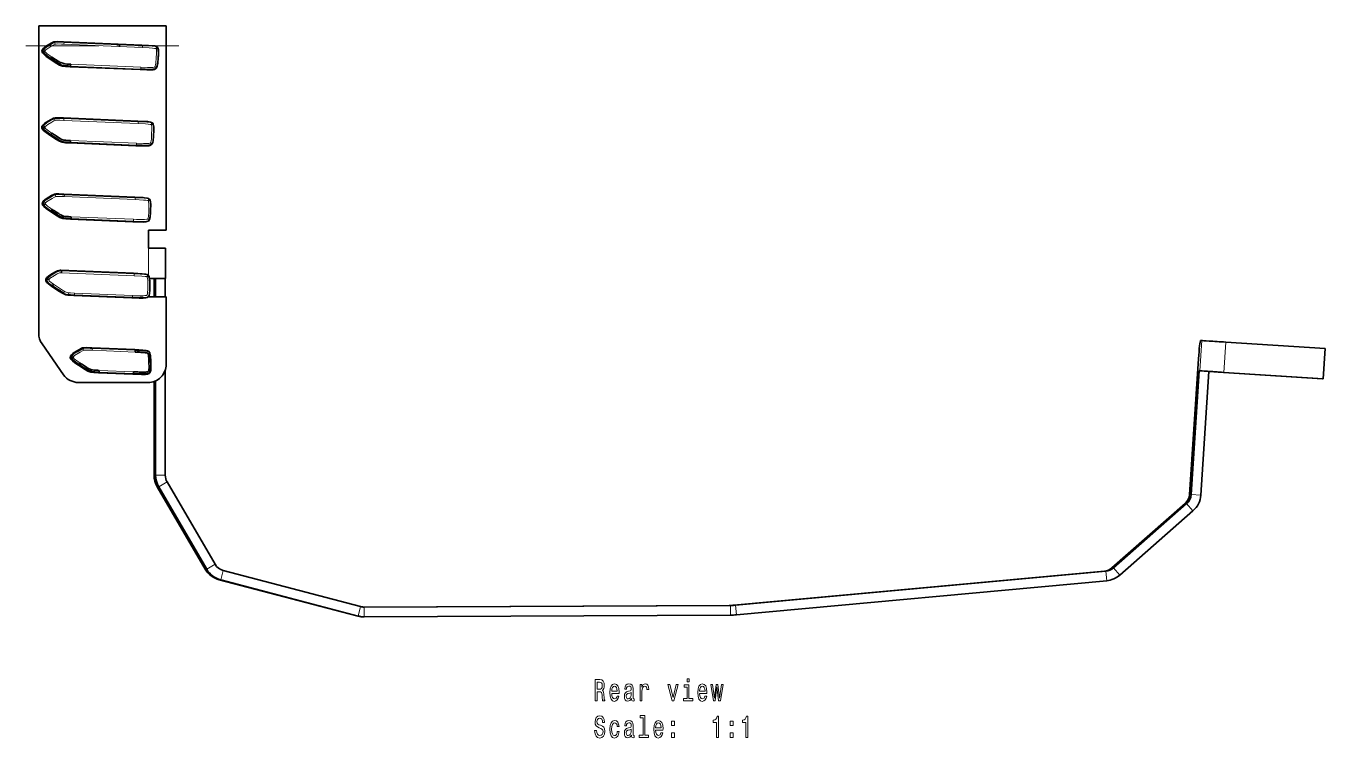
# Model space of a CAD drawing. Extents: x -463 to 319, y 68 to 187.
# Drawn here: x 104.6 to 318.8, y 68.3 to 185.7 of the extents above; entities that cross this region are included whole.
import ezdxf

# ---------------------------------------------------------------- set-up
doc = ezdxf.new("R2010")
doc.units = 0
doc.linetypes.add('DASHDOT', pattern=[18.5, 12, -3, 0.5, -3])

msp = doc.modelspace()

# ---------------------------------------------------------------- linework, layer by layer
at = {"color": 7, "lineweight": 35}
for p, q in [((106.740479, 182.427551), (106.740479, 185.727539)), ((106.740479, 185.727539), (127.740479, 185.727539)), ((127.740479, 182.427551), (127.740479, 185.727539)), ((106.740479, 135.01416), (106.740479, 182.427551)), ((109.250977, 183.102356), (109.380859, 183.002563)), ((110.820801, 183.126892), (123.761719, 182.575439)), ((126.07251, 182.36908), (126.102783, 182.320557)), ((126.193604, 182.038391), (126.099609, 181.960388)), ((126.175781, 182.063232), (126.099854, 181.960144)), ((126.102783, 182.320557), (126.13208, 182.273743)), ((126.330322, 182.1521), (126.193604, 182.038452)), ((126.385254, 182.101929), (126.38623, 182.060486)), ((127.740479, 182.427551), (127.740479, 184.127563)), ((127.740479, 182.427551), (127.740479, 152.067749)), ((108.604004, 180.275818), (108.75293, 180.359436)), ((108.752441, 180.35968), (108.918213, 180.608582)), ((123.465576, 178.520752), (111.908447, 179.01001)), ((112.017334, 179.409058), (112.004639, 179.109741)), ((126.148926, 178.785645), (126.157959, 178.839966)), ((110.80542, 170.559265), (123.050049, 170.040955)), ((125.348877, 169.827881), (125.404053, 169.734192)), ((125.629395, 169.535889), (125.627441, 169.501526)), ((108.58374, 167.71228), (108.73291, 167.795837)), ((108.73291, 167.795776), (108.898682, 168.044739)), ((122.755615, 165.986389), (111.888428, 166.446411)), ((111.985596, 166.546082), (111.998291, 166.845398)), ((125.409668, 166.235779), (125.419189, 166.29071)), ((110.881592, 157.989929), (122.564941, 157.495789)), ((125.052002, 157.061218), (124.799316, 156.899658)), ((124.87793, 157.013184), (124.800293, 156.898987)), ((124.823975, 157.287476), (124.878906, 157.193848)), ((125.100342, 156.985168), (125.099609, 156.962708)), ((108.975342, 155.476135), (108.80957, 155.227051)), ((108.810303, 155.227478), (109.59082, 154.71759)), ((108.975342, 155.475952), (109.140381, 155.367004)), ((109.140381, 155.367004), (109.333252, 155.24115)), ((109.333252, 155.241089), (109.689697, 155.009338)), ((109.689697, 155.009399), (110.047363, 154.775085)), ((111.637939, 154.294617), (112.075684, 154.276489)), ((112.074707, 154.27655), (112.062012, 153.977234)), ((112.062988, 153.977173), (111.138184, 154.026123)), ((122.269531, 153.441345), (111.965576, 153.877502)), ((124.822266, 152.067749), (127.740479, 152.067749)), ((124.822266, 149.067749), (124.822266, 152.067749)), ((127.622314, 149.067749), (124.822266, 149.067749)), ((127.503418, 149.068726), (125.905273, 149.068726)), ((126.020996, 149.067749), (125.905273, 149.068726)), ((127.503418, 149.068726), (127.619141, 149.067749)), ((127.622559, 144.067749), (127.622314, 149.067749)), ((110.407471, 145.441345), (122.378662, 144.93457)), ((110.407471, 145.441345), (110.497559, 145.340088)), ((110.498779, 145.040527), (110.497559, 145.340088)), ((124.860596, 144.501709), (124.61084, 144.335632)), ((124.802979, 144.565918), (124.611084, 144.335327)), ((127.622559, 144.067749), (124.998047, 144.067749)), ((125.760254, 141.067749), (125.760254, 144.069885)), ((126.002197, 141.067749), (126.002197, 144.067871)), ((127.600342, 141.067749), (127.600342, 144.067932)), ((108.864502, 142.803101), (109.020264, 142.882202)), ((109.020996, 142.882874), (109.672852, 142.451721)), ((109.025635, 142.87854), (109.195557, 143.124573)), ((109.672852, 142.451721), (109.838623, 142.342651)), ((109.838623, 142.342651), (110.33374, 142.018921)), ((122.08252, 140.880066), (112.550049, 141.283569)), ((123.811768, 140.9328), (123.964111, 140.93573)), ((124.82251, 141.067749), (124.82251, 141.102844)), ((124.82251, 141.067749), (127.740479, 141.067749)), ((127.740479, 141.067749), (127.740479, 129.927551)), ((110.844727, 128.206787), (107.282959, 133.293457)), ((298.453857, 133.837158), (298.251465, 133.838806)), ((318.763428, 132.516907), (302.425293, 133.587463)), ((111.928223, 131.054016), (112.123291, 131.063538)), ((113.927979, 132.618347), (114.053467, 132.522095)), ((115.496826, 132.641968), (122.567383, 132.343079)), ((122.65625, 132.241943), (122.643555, 131.942566)), ((123.592041, 131.899963), (123.859619, 131.884827)), ((123.859619, 131.884827), (124.065918, 131.870728)), ((124.867188, 131.027771), (124.88208, 130.803345)), ((124.88208, 130.803345), (124.893799, 130.553894)), ((297.910645, 130.846436), (296.447266, 108.468933)), ((318.437256, 127.527588), (318.763428, 132.516907)), ((113.282715, 129.791016), (113.432373, 129.874756)), ((113.597656, 130.123474), (113.431885, 129.874512)), ((113.432617, 129.874939), (114.213623, 129.364746)), ((113.597412, 130.123474), (113.762451, 130.014648)), ((113.762451, 130.014648), (113.95459, 129.889282)), ((113.95459, 129.889221), (114.281006, 129.677063)), ((114.281006, 129.677124), (114.310059, 129.658081)), ((114.310059, 129.658142), (114.667236, 129.424316)), ((116.678223, 128.629211), (116.089844, 128.654846)), ((122.277344, 128.288391), (116.580811, 128.529541)), ((116.689941, 128.928589), (116.677246, 128.629272)), ((122.374756, 128.388062), (122.387207, 128.687378)), ((123.335938, 128.649841), (123.275879, 128.651794)), ((124.285156, 128.646118), (124.104736, 128.640381)), ((124.893799, 130.553894), (124.900879, 130.350952)), ((124.900879, 130.350952), (124.908691, 130.079407)), ((124.908691, 130.079407), (124.919434, 129.604858)), ((124.919434, 129.604858), (124.920166, 129.329834)), ((127.600342, 111.63855), (127.600342, 129.02124)), ((298.022217, 128.848694), (296.689453, 108.466919)), ((299.616943, 128.744202), (298.022217, 128.848694)), ((298.127686, 128.847778), (298.022217, 128.848694)), ((299.616943, 128.744202), (298.28418, 108.362427)), ((299.722412, 128.743286), (299.616943, 128.744202)), ((318.359863, 127.528259), (302.021484, 128.598755)), ((318.437256, 127.527588), (302.099121, 128.598145)), ((124.740479, 126.927551), (113.302246, 126.927551)), ((125.760254, 111.640564), (125.760254, 127.10614)), ((126.002197, 111.63855), (126.002197, 127.20575)), ((318.437256, 127.527588), (318.359863, 127.528259)), ((134.187256, 96.148804), (126.2771, 109.725952)), ((134.429443, 96.14679), (126.519043, 109.723938)), ((135.809814, 96.952942), (127.899658, 110.530151)), ((295.703613, 106.958679), (283.636475, 96.361755)), ((295.945557, 106.956665), (283.878418, 96.359802)), ((296.999512, 105.753845), (284.932373, 95.156921)), ((159.153076, 88.419861), (136.499756, 94.388611)), ((159.39502, 88.417847), (136.741943, 94.386597)), ((159.801758, 89.965149), (137.148682, 95.933899)), ((282.388672, 95.824951), (221.344482, 90.203125)), ((282.630859, 95.822937), (221.586426, 90.201172)), ((282.7771, 94.229675), (221.73291, 88.607849)), ((220.543701, 90.164551), (160.254395, 89.895325)), ((220.785645, 90.162537), (160.37085, 89.892761)), ((160.329102, 88.292847), (160.087158, 88.294861)), ((160.37085, 89.892761), (160.314941, 89.893188)), ((220.792725, 88.562561), (160.37793, 88.292725))]:
    msp.add_line(p, q, dxfattribs=at)
at = {"color": 7, "linetype": 'DASHDOT', "lineweight": 18}
msp.add_line((104.640381, 182.427551), (129.840576, 182.427551), dxfattribs=at)
at = {"color": 7, "lineweight": 18}
for p, q in [((106.740479, 182.427551), (108.04541, 182.427551)), ((109.380859, 183.002563), (109.393311, 182.966125)), ((109.393311, 182.966125), (109.477295, 182.719177)), ((110.820801, 183.126892), (110.913086, 183.02179)), ((110.900635, 182.722412), (123.837646, 182.174805)), ((110.900879, 182.722534), (110.91333, 183.021851)), ((123.850342, 182.474121), (110.91333, 183.02179)), ((123.850586, 182.474121), (123.761719, 182.575439)), ((123.837891, 182.174744), (123.850342, 182.474121)), ((125.85498, 182.427551), (127.740479, 182.427551)), ((126.033203, 181.990662), (126.13208, 182.273743)), ((126.38623, 182.060486), (126.111572, 181.940125)), ((126.277832, 182.20166), (126.176025, 182.063354)), ((107.450439, 181.547791), (107.748291, 181.567871)), ((107.55249, 181.310242), (107.795898, 181.483337)), ((107.561035, 181.853333), (107.794922, 181.667542)), ((126.109131, 181.939148), (126.097656, 181.95874)), ((111.908447, 179.01001), (112.005615, 179.109558)), ((112.005859, 179.10968), (123.562988, 178.620422)), ((123.573975, 178.9198), (112.018311, 179.408997)), ((123.464844, 178.520813), (123.562256, 178.620483)), ((123.573975, 178.9198), (123.562988, 178.620422)), ((125.906494, 179.0047), (126.157471, 178.840332)), ((107.540771, 169.289734), (107.774902, 169.103943)), ((109.235596, 170.535217), (109.36084, 170.438965)), ((109.36084, 170.438965), (109.457275, 170.155579)), ((110.80542, 170.559265), (110.894287, 170.45813)), ((123.124512, 169.640503), (110.880371, 170.158813)), ((110.901611, 170.457947), (110.88916, 170.158569)), ((123.138672, 169.939758), (110.901611, 170.457825)), ((123.050049, 170.040955), (123.138916, 169.939758)), ((123.124512, 169.640503), (123.138672, 169.939758)), ((125.404297, 169.734131), (125.293701, 169.455444)), ((125.328857, 169.43811), (125.293701, 169.455444)), ((125.496582, 169.686829), (125.328857, 169.43811)), ((125.449463, 169.511963), (125.328857, 169.43811)), ((125.344238, 169.403198), (125.328857, 169.43811)), ((125.626465, 169.501221), (125.344238, 169.403198)), ((125.584717, 169.594727), (125.449463, 169.511963)), ((125.627686, 169.501587), (125.626465, 169.501221)), ((107.43042, 168.984192), (107.728027, 169.004211)), ((107.532471, 168.746582), (107.775879, 168.919739)), ((111.888428, 166.446411), (111.985596, 166.545959)), ((111.985596, 166.546082), (122.851074, 166.086121)), ((111.998291, 166.845398), (122.862061, 166.385498)), ((122.755615, 165.986389), (122.852783, 166.08606)), ((122.851074, 166.086121), (122.862061, 166.385498)), ((125.227783, 166.417603), (125.169189, 166.456543)), ((125.419189, 166.29071), (125.227783, 166.417603)), ((107.312988, 156.40564), (107.507568, 156.414368)), ((107.507568, 156.414368), (107.80542, 156.434998)), ((107.609863, 156.177612), (107.853271, 156.350769)), ((107.618164, 156.720947), (107.852051, 156.535095)), ((109.312256, 157.966187), (109.437744, 157.869934)), ((109.450684, 157.83374), (109.438477, 157.870117)), ((109.534668, 157.586731), (109.450684, 157.83374)), ((110.881592, 157.989929), (110.970459, 157.888733)), ((110.956299, 157.589478), (110.969482, 157.888794)), ((110.956299, 157.589478), (122.641113, 157.095276)), ((122.653564, 157.394653), (110.970459, 157.888733)), ((122.564941, 157.495789), (122.653809, 157.394653)), ((122.641113, 157.095276), (122.653809, 157.394653)), ((124.767822, 156.915161), (124.878906, 157.193665)), ((124.799316, 156.899658), (124.767822, 156.915161)), ((125.099609, 156.962708), (124.818115, 156.858887)), ((124.96875, 157.147156), (124.87793, 157.013184)), ((125.099609, 156.962708), (125.18042, 156.500427)), ((125.10083, 156.998535), (125.100342, 156.985168)), ((108.6604, 155.143555), (108.80957, 155.227112)), ((122.379639, 153.840271), (112.075684, 154.276489)), ((125.150879, 154.654968), (125.135986, 154.442505)), ((125.188232, 155.679138), (125.176758, 155.316772)), ((112.062988, 153.977173), (111.965576, 153.877502)), ((122.366943, 153.541016), (112.062988, 153.977173)), ((122.268555, 153.441345), (122.365967, 153.541016)), ((122.366943, 153.541016), (122.379639, 153.840271)), ((124.715088, 153.910645), (124.962646, 153.741333)), ((124.953125, 153.684753), (124.963379, 153.740845)), ((124.82251, 144.596252), (124.822266, 149.067749)), ((108.391113, 143.849182), (108.094238, 143.861084)), ((108.391113, 143.849182), (108.098633, 143.788879)), ((109.094727, 144.778076), (109.583252, 145.069702)), ((109.628174, 144.748962), (109.362305, 144.590088)), ((109.782715, 144.838684), (109.628906, 144.748047)), ((109.782715, 144.838684), (109.897461, 144.901794)), ((110.183594, 145.017273), (110.491699, 145.039612)), ((122.454346, 144.534058), (110.491699, 145.040466)), ((110.497559, 145.340088), (122.467529, 144.833374)), ((122.467285, 144.833435), (122.378662, 144.93457)), ((122.468262, 144.833374), (122.453857, 144.534119)), ((124.586914, 144.349182), (124.708252, 144.623413)), ((124.61084, 144.335632), (124.586914, 144.349182)), ((124.921143, 144.371765), (124.63916, 144.272949)), ((124.656982, 144.715454), (124.708252, 144.623413)), ((124.922119, 144.372192), (124.921143, 144.371765)), ((124.924072, 144.405945), (124.922119, 144.372192)), ((111.513184, 141.343018), (111.617676, 141.442261)), ((111.650635, 141.73999), (111.617676, 141.442261)), ((112.647461, 141.38324), (112.550049, 141.283569)), ((112.647461, 141.38324), (112.660156, 141.682556)), ((122.179932, 140.979736), (112.647461, 141.38324)), ((112.659912, 141.682556), (122.19165, 141.279053)), ((124.938477, 141.376404), (124.924072, 141.331909)), ((122.081543, 140.880127), (122.178955, 140.979797)), ((122.191406, 141.279053), (122.180176, 140.979736)), ((124.553711, 141.001465), (123.964111, 140.93512)), ((298.127686, 128.847778), (298.453857, 133.837158)), ((302.099121, 128.598145), (302.425293, 133.587463)), ((112.123291, 131.063599), (112.420898, 131.08606)), ((112.225586, 130.828918), (112.46875, 131.002441)), ((112.233398, 131.372803), (112.467285, 131.186951)), ((114.065674, 132.485657), (114.053467, 132.522095)), ((114.149658, 132.238708), (114.065674, 132.485657)), ((115.496826, 132.641968), (115.585693, 132.540833)), ((115.571533, 132.241516), (115.584961, 132.540833)), ((115.571533, 132.241516), (122.643555, 131.942566)), ((122.65625, 132.241943), (115.585693, 132.540833)), ((122.567383, 132.343079), (122.65625, 132.241943)), ((116.678223, 128.629211), (116.580811, 128.529541)), ((122.374756, 128.388062), (116.678223, 128.629211)), ((122.387451, 128.687378), (116.690918, 128.928528)), ((298.127686, 128.847778), (299.722412, 128.743286)), ((122.277344, 128.288391), (122.374756, 128.388062)), ((126.002197, 111.63855), (125.760254, 111.640564)), ((127.600342, 111.63855), (126.002197, 111.63855)), ((126.519043, 109.723938), (126.2771, 109.725952)), ((127.899658, 110.530151), (126.519043, 109.723938)), ((296.689453, 108.466919), (296.447266, 108.468933)), ((296.689453, 108.466919), (298.28418, 108.362427)), ((295.945557, 106.956665), (295.703613, 106.958679)), ((295.945557, 106.956665), (296.999512, 105.753845)), ((135.809814, 96.952942), (134.429443, 96.14679)), ((283.878418, 96.359802), (283.636475, 96.361755)), ((283.878418, 96.359802), (284.932373, 95.156921)), ((134.429443, 96.14679), (134.187256, 96.148804)), ((136.741943, 94.386597), (136.499756, 94.388611)), ((137.148682, 95.933899), (136.741943, 94.386597)), ((282.630859, 95.822937), (282.388672, 95.824951)), ((282.630859, 95.822937), (282.7771, 94.229675)), ((159.801758, 89.965149), (159.39502, 88.417847)), ((220.785645, 90.162537), (220.543701, 90.164551)), ((220.785645, 90.162537), (220.792725, 88.562561)), ((221.586426, 90.201172), (221.344482, 90.203125)), ((221.586426, 90.201172), (221.73291, 88.607849)), ((159.39502, 88.417847), (159.153076, 88.419861)), ((160.37085, 89.892761), (160.37793, 88.292725))]:
    msp.add_line(p, q, dxfattribs=at)
at = {"color": 7, "lineweight": 35}
for points in [[(107.25415, 181.55957), (107.295166, 181.76355), (107.415771, 181.950378), (107.70459, 182.201782), (108.04541, 182.427551)], [(109.250977, 183.102356), (108.888672, 182.930786), (108.04541, 182.427551)], [(110.820801, 183.127014), (109.851318, 183.163147), (109.250244, 183.102112)], [(123.761475, 182.575439), (124.817627, 182.527344), (125.65332, 182.459778), (125.85498, 182.427551)], [(126.072266, 182.369202), (126.297852, 182.235168), (126.385254, 182.101929)], [(126.148926, 178.785645), (126.236328, 178.963318), (126.332275, 179.372375), (126.416016, 180.240051), (126.470947, 181.06488), (126.478027, 181.472961), (126.459473, 181.809143), (126.385742, 182.102295)], [(126.157959, 178.839966), (126.270996, 179.113953), (126.355713, 179.611755), (126.425049, 180.463257), (126.469971, 181.266724), (126.456055, 181.760132), (126.431885, 181.918518), (126.386963, 182.060791)], [(107.25415, 181.559692), (107.282471, 181.423279), (107.36377, 181.272583), (107.613525, 180.998535), (107.991699, 180.695251), (108.604004, 180.275818)], [(107.25415, 181.559692), (107.351807, 181.558838), (107.449463, 181.558533)], [(107.554199, 181.311462), (107.645508, 181.201782), (107.86084, 180.997192), (108.367432, 180.619507), (108.752441, 180.359741)], [(108.603271, 180.276001), (109.700928, 179.558289), (110.171387, 179.281982), (110.645996, 179.10376), (111.169189, 179.044617), (111.909424, 179.01001)], [(108.753174, 180.359985), (109.499756, 179.872314), (110.093994, 179.492188), (110.238037, 179.410583)], [(110.380371, 179.672546), (109.496826, 180.219299), (108.918213, 180.608459)], [(110.237549, 179.409668), (110.514404, 179.276489), (110.871826, 179.182129), (111.163574, 179.151794)], [(112.018555, 179.412842), (111.353027, 179.442871), (111.021973, 179.469116), (110.382324, 179.675903)], [(123.464844, 178.520813), (124.555664, 178.47876), (125.244873, 178.477661), (125.622559, 178.508301), (125.799072, 178.546875), (126.015381, 178.6474), (126.148682, 178.785889)], [(123.562988, 178.620422), (124.270264, 178.590942), (124.974609, 178.572449), (125.530762, 178.589417), (125.795166, 178.626038), (126.022217, 178.707581), (126.157471, 178.840393)], [(107.234131, 168.995972), (107.275146, 169.199951), (107.395752, 169.38678), (107.68457, 169.638184), (107.914062, 169.79303), (108.777344, 170.312561), (109.149902, 170.503113), (109.235596, 170.535217)], [(109.234863, 170.534973), (109.49585, 170.58667), (109.961182, 170.591553), (110.80542, 170.559387)], [(123.050049, 170.041016), (124.474365, 169.968994), (124.707031, 169.949951), (125.145996, 169.888733), (125.349121, 169.82782)], [(125.409668, 166.235718), (125.525391, 166.502075), (125.587158, 166.823669), (125.647217, 167.51825), (125.702881, 168.58551), (125.700684, 169.110474), (125.629395, 169.535889)], [(107.234131, 168.996094), (107.262451, 168.85968), (107.34375, 168.708984), (107.593506, 168.434937), (107.97168, 168.131653), (108.58374, 167.71228)], [(107.234131, 168.996094), (107.331787, 168.995239), (107.429443, 168.994934)], [(107.53418, 168.747864), (107.625244, 168.638184), (107.84082, 168.433594), (108.347412, 168.055908), (108.732422, 167.796143)], [(108.583252, 167.712402), (109.680908, 166.99469), (110.151367, 166.718384), (110.625977, 166.540161), (111.148926, 166.480957), (111.889404, 166.44635)], [(108.733154, 167.796387), (109.462158, 167.32019), (110.043213, 166.946777), (110.184082, 166.865479)], [(108.899658, 168.04718), (109.753662, 167.488831), (110.330322, 167.12854)], [(110.330322, 167.12854), (110.562012, 167.011963), (110.875244, 166.920532), (111.209229, 166.886414), (111.998535, 166.848145)], [(110.183838, 166.864624), (110.540039, 166.695312), (110.809082, 166.625183), (111.113525, 166.590576)], [(122.755615, 165.986328), (123.832275, 165.944885), (124.513428, 165.942688), (124.887695, 165.971008), (125.062988, 166.007568), (125.278564, 166.103577), (125.410156, 166.235596)], [(122.851074, 166.086121), (123.808838, 166.04718), (124.282715, 166.038208), (124.879883, 166.061096), (125.184814, 166.120728), (125.419189, 166.29071)], [(107.312988, 156.405029), (107.352539, 156.63147), (107.473145, 156.818237), (107.762207, 157.069641), (107.991699, 157.224487), (108.85498, 157.743958), (109.227539, 157.934387), (109.312988, 157.966431)], [(107.312988, 156.40564), (107.384033, 156.197693), (107.604004, 155.926941), (107.980225, 155.615356), (108.660645, 155.143677)], [(107.609863, 156.177612), (107.539307, 156.299805), (107.507568, 156.414368)], [(109.312256, 157.966187), (109.571533, 158.017639), (110.036377, 158.022705), (110.881592, 157.989929)], [(122.564941, 157.49585), (123.965088, 157.425354), (124.193604, 157.406799), (124.624756, 157.347107), (124.823975, 157.287415)], [(124.823975, 157.287292), (125.011719, 157.159241), (125.10083, 156.998535)], [(124.953125, 153.684753), (125.067383, 153.949219), (125.125977, 154.272339), (125.172119, 154.972961), (125.185059, 155.333008), (125.19873, 156.22699), (125.164062, 156.741638), (125.10083, 156.998535)], [(108.6604, 155.143555), (109.75415, 154.428284), (110.2229, 154.152527), (110.699707, 153.972107), (111.226318, 153.911987), (111.965576, 153.877502)], [(109.59082, 154.71759), (110.134521, 154.369507), (110.362793, 154.242249)], [(111.138184, 154.026123), (110.80542, 154.071716), (110.362305, 154.241394)], [(110.80127, 154.381165), (111.143066, 154.326599), (111.223145, 154.319458)], [(125.135986, 154.442505), (125.076172, 154.029785), (124.963379, 153.740845)], [(122.268555, 153.441345), (123.354248, 153.399658), (124.041016, 153.397217), (124.419189, 153.424866), (124.59668, 153.460632), (124.817383, 153.554932), (124.952637, 153.685059)], [(108.864502, 142.803101), (108.362305, 143.178772), (108.093506, 143.429443), (107.936279, 143.673584), (107.901611, 143.908508), (107.962402, 144.0896), (108.099121, 144.269653), (108.346924, 144.478699), (108.760498, 144.75061), (109.42041, 145.146973), (109.855713, 145.364502), (110.259521, 145.440125), (110.407471, 145.441345)], [(108.417236, 144.331116), (108.216064, 144.14093), (108.108154, 143.947754), (108.093994, 143.860168)], [(108.583984, 144.083984), (108.45459, 143.968445), (108.405273, 143.900757), (108.391113, 143.849182)], [(122.378662, 144.93457), (123.795654, 144.863098), (124.369141, 144.799377), (124.656982, 144.715454)], [(125.031006, 143.684631), (125.041992, 142.911865), (125.032227, 142.129944), (124.999268, 141.619812), (124.917969, 141.261719), (124.82251, 141.084534)], [(108.864502, 142.803101), (109.915283, 142.109558), (110.574707, 141.691101), (110.972168, 141.477844), (111.236572, 141.390625), (111.51416, 141.342896)], [(111.513184, 141.343018), (111.856201, 141.314148), (112.550049, 141.283569)], [(122.081543, 140.880127), (122.097656, 140.879517), (123.29541, 140.834534), (123.945068, 140.837708), (124.361572, 140.877747), (124.655762, 140.968567), (124.82251, 141.102844)], [(122.18042, 140.980286), (123.491455, 140.933167), (123.811768, 140.9328)], [(111.928223, 131.054016), (111.966553, 131.28064), (112.116699, 131.501099), (112.374756, 131.720215), (112.606445, 131.87616), (113.345215, 132.324951), (113.731934, 132.535767), (113.927979, 132.618408)], [(111.928223, 131.054016), (111.967529, 130.911987), (112.047119, 130.77655), (112.29541, 130.509888), (112.715576, 130.177856), (113.282959, 129.791199)], [(112.123291, 131.063599), (112.138428, 131.202209), (112.233643, 131.37262)], [(113.431885, 129.874756), (112.87207, 130.255798), (112.612305, 130.451416), (112.296631, 130.744995), (112.227295, 130.830139)], [(113.084473, 131.994934), (113.512695, 132.250122), (114.053467, 132.522095)], [(113.92749, 132.618225), (114.199463, 132.670837), (114.665527, 132.674316), (115.496826, 132.641968)], [(122.277344, 128.288391), (123.697754, 128.240234), (124.318848, 128.253845), (124.689453, 128.3078), (124.937744, 128.407349), (125.122314, 128.62677), (125.205322, 128.958435), (125.227783, 129.528503), (125.189453, 130.817322), (125.135254, 131.432922), (125.049805, 131.816162), (124.917725, 132.041443), (124.695312, 132.166931), (124.422607, 132.22467), (123.890137, 132.278625), (122.567383, 132.343079)], [(123.838867, 132.186218), (124.300537, 132.150208), (124.628906, 132.102051), (124.871094, 132.023499)], [(124.537109, 131.814697), (124.704102, 131.77179), (124.747314, 131.727661)], [(124.936279, 131.974487), (125.07959, 131.673645), (125.142822, 131.30542), (125.199463, 130.402344), (125.220947, 129.399902), (125.191162, 128.915344), (125.106445, 128.631775), (124.983154, 128.495056)], [(113.282715, 129.791077), (114.377686, 129.075073), (114.847168, 128.799866), (115.320557, 128.622803), (115.842529, 128.564087), (116.581055, 128.529541)], [(114.213623, 129.364746), (114.758301, 129.016541), (114.98584, 128.890259)], [(115.755371, 128.67804), (115.425293, 128.722595), (114.985352, 128.889404)], [(124.983398, 128.495178), (124.744629, 128.401367), (124.67749, 128.387512)], [(124.882568, 128.895081), (124.828125, 128.753174), (124.753418, 128.714966)], [(124.67749, 128.387512), (124.116455, 128.341003), (123.405273, 128.348083), (122.374756, 128.388062)]]:
    msp.add_lwpolyline(points, dxfattribs=at)
at = {"color": 7, "lineweight": 18}
for points in [[(109.380859, 183.002563), (108.999268, 182.82074), (108.125, 182.298401), (107.781982, 182.063049), (107.561035, 181.853333)], [(109.477295, 182.719177), (109.25708, 182.620544), (108.917236, 182.428223), (108.260254, 182.029846), (107.981201, 181.838989), (107.794922, 181.667542)], [(110.91333, 183.021912), (109.936768, 183.057556), (109.59082, 183.046692), (109.380859, 183.002563)], [(109.477295, 182.719177), (109.615234, 182.748108), (109.899414, 182.758484), (110.470215, 182.739868), (110.900391, 182.722534)], [(123.837646, 182.174805), (124.946045, 182.123779), (125.473145, 182.085876), (125.85083, 182.037781), (126.033203, 181.990662)], [(126.13208, 182.273743), (125.917969, 182.330078), (125.44043, 182.389709), (124.318115, 182.454346), (123.850342, 182.474121)], [(107.561035, 181.853333), (107.484619, 181.729614), (107.450439, 181.546814)], [(107.794922, 181.667542), (107.756592, 181.612549), (107.747803, 181.582886), (107.748291, 181.567505)], [(107.748291, 181.567505), (107.753662, 181.548462), (107.795898, 181.483521)], [(107.795898, 181.483337), (107.926514, 181.338623), (108.146484, 181.151367), (108.606201, 180.818359), (108.918213, 180.608582)], [(126.111572, 181.940125), (126.149414, 181.799316), (126.168457, 181.563721), (126.168213, 181.191895), (126.123047, 180.449219), (126.052002, 179.598328), (126.00708, 179.303833), (125.961182, 179.123108), (125.906494, 179.0047)], [(125.906494, 179.004578), (125.810059, 178.940186), (125.549316, 178.890381), (125.23999, 178.875183), (124.682617, 178.876892), (123.573975, 178.9198)], [(107.541016, 169.289673), (107.4646, 169.166016), (107.43042, 168.983215)], [(109.36084, 170.438965), (108.979248, 170.25708), (108.104736, 169.734741), (107.761963, 169.49939), (107.541016, 169.289673)], [(109.457275, 170.155579), (109.237061, 170.056946), (108.897217, 169.864624), (108.23999, 169.466248), (107.961182, 169.275391), (107.774902, 169.103943)], [(110.893066, 170.458252), (109.916016, 170.493958), (109.570801, 170.483093), (109.36084, 170.438965)], [(110.880371, 170.158936), (110.230225, 170.184448), (109.742188, 170.194153), (109.550537, 170.178223), (109.457275, 170.155579)], [(125.293701, 169.455444), (125.128418, 169.502075), (124.780029, 169.548462), (124.345215, 169.583496), (123.124512, 169.640503)], [(125.404297, 169.734131), (125.0979, 169.812073), (124.541016, 169.86969), (123.138672, 169.939819)], [(125.169189, 166.456543), (125.221191, 166.57196), (125.26709, 166.771484), (125.30835, 167.099182), (125.356689, 167.818542), (125.398682, 168.782288), (125.389404, 169.153137), (125.344238, 169.403198)], [(125.419189, 166.29071), (125.525635, 166.544434), (125.583496, 166.857483), (125.627686, 167.337036), (125.693848, 168.534424), (125.692383, 169.115662), (125.674561, 169.304199), (125.627686, 169.501587)], [(107.774902, 169.103943), (107.736328, 169.04895), (107.727783, 169.019287), (107.728271, 169.003906)], [(107.728271, 169.003845), (107.733643, 168.984863), (107.775879, 168.919861)], [(107.775879, 168.919739), (107.906494, 168.775024), (108.126465, 168.587769), (108.586182, 168.254761), (108.898193, 168.044983)], [(122.862061, 166.385742), (123.995605, 166.342346), (124.569824, 166.342163), (124.890625, 166.362854), (125.05249, 166.394165), (125.12915, 166.421692), (125.168945, 166.456665)], [(107.507568, 156.414368), (107.538574, 156.589905), (107.618164, 156.720886)], [(107.852051, 156.535095), (107.813721, 156.480103), (107.805176, 156.450439), (107.80542, 156.434998)], [(107.80542, 156.434998), (107.811035, 156.415955), (107.853027, 156.350952)], [(109.534668, 157.586731), (109.314697, 157.488281), (108.975098, 157.296204), (108.3125, 156.894226), (108.033691, 156.702881), (107.852051, 156.535095)], [(107.853271, 156.350769), (107.983887, 156.206055), (108.203857, 156.018799), (108.663574, 155.685791), (108.975342, 155.476135)], [(108.469238, 157.343506), (109.0896, 157.706726), (109.438477, 157.870117)], [(109.438477, 157.870117), (109.549805, 157.899475), (109.955078, 157.925659), (110.618652, 157.903687), (110.969971, 157.888794)], [(109.534668, 157.586731), (109.673096, 157.615723), (109.95752, 157.625916), (110.527832, 157.607361), (110.956299, 157.589478)], [(122.641113, 157.095276), (124.036377, 157.025452), (124.41748, 156.98938), (124.613281, 156.959351), (124.767822, 156.915161)], [(122.653809, 157.394653), (124.126953, 157.318726), (124.564941, 157.272095), (124.878906, 157.193848)], [(124.818115, 156.858887), (124.85791, 156.700134), (124.886475, 156.376526), (124.892578, 155.888245), (124.867676, 155.061096), (124.82251, 154.328308), (124.784912, 154.098206), (124.752686, 153.986145), (124.715088, 153.910645)], [(108.80957, 155.227234), (108.236816, 155.619934), (107.871094, 155.905396), (107.609863, 156.177612)], [(123.839844, 153.492798), (123.34375, 153.501465), (122.366943, 153.541016)], [(124.715088, 153.910645), (124.690186, 153.886414), (124.639404, 153.86322), (124.552734, 153.838989), (124.174072, 153.798828), (123.793213, 153.79303), (122.851074, 153.82074), (122.379639, 153.840271)], [(124.532715, 153.531006), (124.21875, 153.501099), (123.839844, 153.492798)], [(108.432861, 143.329285), (108.181152, 143.604065), (108.098633, 143.788879)], [(108.391113, 143.849121), (108.512695, 143.665771), (108.811523, 143.405334), (109.188232, 143.129639)], [(109.810547, 145.194214), (110.141602, 145.315613), (110.497559, 145.340088)], [(124.63916, 144.272949), (124.682129, 144.097046), (124.717041, 143.732849), (124.72998, 142.746643), (124.725098, 142.305542), (124.696045, 141.706787), (124.653564, 141.47052), (124.612305, 141.366028), (124.498047, 141.297241), (124.215576, 141.248413), (123.929199, 141.233948), (123.465576, 141.232544), (122.19165, 141.279053)], [(122.45459, 144.534058), (123.750488, 144.47168), (124.268555, 144.422607), (124.484131, 144.384094), (124.586914, 144.349182)], [(122.467529, 144.833374), (123.483643, 144.788391), (124.192871, 144.733154), (124.584717, 144.667419), (124.708252, 144.623413)], [(124.922119, 144.372192), (125.017334, 143.735657), (125.031006, 142.860596)], [(111.650635, 141.73999), (111.124023, 141.891663), (110.810303, 142.071716), (109.85083, 142.691406), (109.188232, 143.129639)], [(112.647461, 141.38324), (111.955322, 141.413879), (111.617676, 141.442261)], [(112.659912, 141.682556), (111.986328, 141.711792), (111.650635, 141.73999)], [(124.924072, 141.331909), (124.835205, 141.162354), (124.690674, 141.050781)], [(125.031006, 142.860596), (125.018066, 142.018433), (124.960449, 141.462341), (124.938477, 141.376404)], [(112.467285, 131.186951), (112.428711, 131.131531), (112.42041, 131.101624), (112.420898, 131.086121)], [(112.420898, 131.08606), (112.429199, 131.06134), (112.46875, 131.002625)], [(114.149658, 132.238708), (113.929688, 132.140076), (113.589844, 131.947815), (112.929443, 131.547302), (112.649902, 131.355713), (112.467285, 131.186951)], [(112.46875, 131.002441), (112.600586, 130.856689), (112.822266, 130.668396), (113.284424, 130.334106), (113.597412, 130.123657)], [(114.053467, 132.522095), (114.165039, 132.551514), (114.570312, 132.577698), (115.233643, 132.555786), (115.585205, 132.540833)], [(114.149658, 132.238708), (114.28833, 132.267822), (114.57373, 132.277954), (115.144043, 132.259399), (115.571533, 132.241516)]]:
    msp.add_lwpolyline(points, dxfattribs=at)
for points in [[(198.454742, 74.435303), (198.773682, 74.435303), (198.773682, 75.912971), (199.099472, 75.912971), (199.339539, 75.897842), (199.490433, 75.827232), (199.572739, 75.660805), (199.607025, 75.363258), (199.624176, 74.909363), (199.644745, 74.611816), (199.685898, 74.435303), (200.04599, 74.435303), (200.04599, 74.53112), (199.967117, 74.672333), (199.939682, 74.934586), (199.915665, 75.49942), (199.857376, 75.918015), (199.778488, 76.049133), (199.655029, 76.144958), (199.792206, 76.271034), (199.888229, 76.447548), (199.949966, 76.669449), (199.970535, 76.936745), (199.922531, 77.360374), (199.785355, 77.678101), (199.559021, 77.869743), (199.250366, 77.935303), (198.454742, 77.935303)], [(199.161209, 77.50663), (199.370392, 77.476372), (199.517868, 77.380547), (199.610458, 77.204033), (199.641327, 76.926659), (199.607025, 76.634148), (199.514435, 76.457634), (199.356674, 76.366859), (199.140625, 76.341644), (198.773682, 76.341644), (198.773682, 77.50663)], [(201.188171, 75.660805), (202.395325, 75.660805), (202.398758, 75.867577), (202.343887, 76.447548), (202.192993, 76.881271), (201.952927, 77.143517), (201.634003, 77.239334), (201.32193, 77.138474), (201.081863, 76.856049), (200.927551, 76.397118), (200.872681, 75.791931), (200.924118, 75.171616), (201.07843, 74.71772), (201.315063, 74.435303), (201.623718, 74.339485), (201.891205, 74.405045), (202.110687, 74.576515), (202.271866, 74.848846), (202.364456, 75.21196), (202.066101, 75.21196), (202.004379, 75.010231), (201.915207, 74.858932), (201.661438, 74.7379), (201.465958, 74.793373), (201.318497, 74.969887), (201.222473, 75.257347), (201.188171, 75.645676)], [(204.432587, 74.78833), (204.432587, 74.773201), (204.449738, 74.60173), (204.501175, 74.48069), (204.717224, 74.384872), (204.885269, 74.425217), (204.885269, 74.768158), (204.813248, 74.753029), (204.717224, 74.818588), (204.700073, 75.020317), (204.700073, 76.422333), (204.658936, 76.780403), (204.538895, 77.032562), (204.329712, 77.183861), (204.034775, 77.239334), (203.746704, 77.178818), (203.534088, 77.007347), (203.400345, 76.740059), (203.355759, 76.387032), (203.355759, 76.356773), (203.626678, 76.356773), (203.650681, 76.568588), (203.726135, 76.719887), (203.849594, 76.810661), (204.02449, 76.845963), (204.192535, 76.820747), (204.312561, 76.745102), (204.384583, 76.613976), (204.408585, 76.432419), (204.394867, 76.220604), (204.339996, 76.1147), (204.20282, 76.064262), (203.945618, 76.023918), (203.650681, 75.933144), (203.441498, 75.771759), (203.318039, 75.5196), (203.280304, 75.1464), (203.314606, 74.813545), (203.420914, 74.566429), (203.592392, 74.410088), (203.82901, 74.354614), (204.147949, 74.460518)], [(205.866272, 74.435303), (206.16806, 74.435303), (206.16806, 75.983574), (206.198929, 76.356773), (206.291519, 76.624062), (206.442413, 76.785446), (206.644745, 76.840919), (206.795639, 76.805618), (206.908813, 76.704758), (206.977402, 76.533287), (207.001404, 76.3013), (207.306625, 76.3013), (207.265472, 76.709801), (207.152298, 77.002304), (206.963684, 77.178818), (206.706482, 77.239334), (206.531586, 77.19899), (206.380692, 77.098129), (206.246933, 76.926659), (206.140625, 76.694672), (206.140625, 77.143517), (205.866272, 77.143517)], [(211.134232, 74.435303), (211.453171, 74.435303), (212.12532, 77.143517), (211.813248, 77.143517), (211.29541, 74.959801), (210.767288, 77.143517), (210.451782, 77.143517)], [(213.929382, 78.056343), (213.610458, 78.056343), (213.610458, 77.552017), (213.929382, 77.552017)], [(215.675156, 75.660805), (216.882294, 75.660805), (216.885727, 75.867577), (216.830856, 76.447548), (216.679962, 76.881271), (216.439911, 77.143517), (216.120972, 77.239334), (215.808899, 77.138474), (215.568848, 76.856049), (215.41452, 76.397118), (215.35965, 75.791931), (215.411087, 75.171616), (215.565414, 74.71772), (215.802032, 74.435303), (216.110687, 74.339485), (216.378174, 74.405045), (216.597656, 74.576515), (216.758835, 74.848846), (216.85144, 75.21196), (216.55307, 75.21196), (216.491348, 75.010231), (216.402191, 74.858932), (216.148407, 74.7379), (215.952942, 74.793373), (215.805466, 74.969887), (215.709442, 75.257347), (215.675156, 75.645676)], [(218.261124, 74.435303), (218.535461, 76.735016), (218.809814, 74.435303), (219.097885, 74.435303), (219.550568, 77.143517), (219.259064, 77.143517), (218.953857, 74.843803), (218.682938, 77.143517), (218.384583, 77.143517), (218.113647, 74.843803), (217.808441, 77.143517), (217.52037, 77.143517), (217.973053, 74.435303)], [(201.188171, 76.034004), (201.225906, 76.381989), (201.318497, 76.639191), (201.459106, 76.795532), (201.644287, 76.851006), (201.82605, 76.795532), (201.966644, 76.639191), (202.052383, 76.381989), (202.083252, 76.034004)], [(204.3983, 75.38343), (204.357147, 75.121185), (204.247406, 74.919449), (204.082794, 74.78833), (203.880463, 74.742943), (203.750137, 74.768158), (203.657547, 74.848846), (203.599243, 74.990059), (203.582092, 75.186745), (203.59581, 75.363258), (203.650681, 75.489334), (203.870163, 75.630547), (204.147949, 75.691063), (204.3983, 75.812103)], [(213.919098, 74.808502), (213.919098, 77.052734), (213.144058, 77.052734), (213.144058, 76.6745), (213.61731, 76.6745), (213.61731, 74.808502), (213.000031, 74.808502), (213.000031, 74.435303), (214.543243, 74.435303), (214.543243, 74.808502)], [(215.675156, 76.034004), (215.712875, 76.381989), (215.805466, 76.639191), (215.946075, 76.795532), (216.131256, 76.851006), (216.313019, 76.795532), (216.453629, 76.639191), (216.539368, 76.381989), (216.570221, 76.034004)], [(198.677658, 69.543373), (198.365585, 69.543373), (198.434174, 69.008789), (198.605637, 68.615417), (198.869705, 68.378387), (199.226364, 68.292656), (199.57959, 68.373344), (199.843658, 68.595245), (200.011688, 68.94323), (200.073425, 69.402161), (200.021988, 69.815704), (199.877945, 70.083), (199.644745, 70.259514), (199.332672, 70.390633), (199.065186, 70.486458), (198.890289, 70.597404), (198.790833, 70.758789), (198.759964, 71.010956), (198.790833, 71.2379), (198.87999, 71.40937), (199.017166, 71.52536), (199.20578, 71.565704), (199.397827, 71.515274), (199.548721, 71.379105), (199.648178, 71.152161), (199.696182, 70.844528), (200.00827, 70.844528), (200.00827, 70.854614), (199.9534, 71.328674), (199.792206, 71.681702), (199.538437, 71.903603), (199.195496, 71.979248), (198.886856, 71.903603), (198.64679, 71.691788), (198.492477, 71.363976), (198.437607, 70.940346), (198.482178, 70.562103), (198.612503, 70.304901), (198.818268, 70.13343), (199.099472, 70.002304), (199.377258, 69.886314), (199.586456, 69.77536), (199.713333, 69.613976), (199.757919, 69.35173), (199.716766, 69.084442), (199.610458, 68.882713), (199.44928, 68.75663), (199.240082, 68.716286), (199.006882, 68.771759), (198.828552, 68.933144), (198.715378, 69.195389)], [(202.09697, 70.19899), (202.395325, 70.19899), (202.333603, 70.602448), (202.186127, 70.920174), (201.95636, 71.116859), (201.658005, 71.192505), (201.328781, 71.091644), (201.07843, 70.809219), (200.920685, 70.350288), (200.865814, 69.735016), (200.917252, 69.124786), (201.071579, 68.670891), (201.315063, 68.388474), (201.64772, 68.292656), (201.942642, 68.368301), (202.172409, 68.580116), (202.33017, 68.912971), (202.398758, 69.356773), (202.110687, 69.356773), (202.05925, 69.074356), (201.963226, 68.862534), (201.82605, 68.731415), (201.658005, 68.691071), (201.448807, 68.75663), (201.297913, 68.958359), (201.205322, 69.286171), (201.174454, 69.750145), (201.205322, 70.204033), (201.301346, 70.531845), (201.455673, 70.733574), (201.658005, 70.804176), (201.836334, 70.758789), (201.970078, 70.642799), (202.05925, 70.451157)], [(204.432587, 68.741501), (204.432587, 68.726372), (204.449738, 68.554901), (204.501175, 68.433861), (204.717224, 68.338043), (204.885269, 68.378387), (204.885269, 68.721329), (204.813248, 68.7062), (204.717224, 68.771759), (204.700073, 68.973488), (204.700073, 70.375504), (204.658936, 70.733574), (204.538895, 70.985733), (204.329712, 71.137032), (204.034775, 71.192505), (203.746704, 71.131989), (203.534088, 70.960518), (203.400345, 70.69323), (203.355759, 70.340202), (203.355759, 70.309944), (203.626678, 70.309944), (203.650681, 70.521759), (203.726135, 70.673058), (203.849594, 70.763832), (204.02449, 70.799133), (204.192535, 70.773918), (204.312561, 70.698273), (204.384583, 70.567146), (204.408585, 70.38559), (204.394867, 70.173775), (204.339996, 70.067871), (204.20282, 70.017433), (203.945618, 69.977089), (203.650681, 69.886314), (203.441498, 69.72493), (203.318039, 69.472771), (203.280304, 69.099571), (203.314606, 68.766716), (203.420914, 68.5196), (203.592392, 68.363258), (203.82901, 68.307785), (204.147949, 68.413689)], [(206.353256, 71.636314), (206.353256, 68.761673), (205.732529, 68.761673), (205.732529, 68.388474), (207.272324, 68.388474), (207.272324, 68.761673), (206.655045, 68.761673), (206.655045, 72.009514), (205.87999, 72.009514), (205.87999, 71.636314)], [(208.431671, 69.613976), (209.638809, 69.613976), (209.642242, 69.820747), (209.587372, 70.400719), (209.436478, 70.834442), (209.196426, 71.096687), (208.877487, 71.192505), (208.565414, 71.091644), (208.325348, 70.809219), (208.171036, 70.350288), (208.116165, 69.745102), (208.167603, 69.124786), (208.32193, 68.670891), (208.558548, 68.388474), (208.867203, 68.292656), (209.134689, 68.358215), (209.354172, 68.529686), (209.51535, 68.802017), (209.607941, 69.165131), (209.309586, 69.165131), (209.247864, 68.963402), (209.158691, 68.812103), (208.904922, 68.691071), (208.709442, 68.746544), (208.561981, 68.923058), (208.465958, 69.210518), (208.431671, 69.598846)], [(208.431671, 69.987175), (208.469391, 70.335159), (208.561981, 70.592361), (208.702591, 70.748703), (208.887772, 70.804176), (209.069534, 70.748703), (209.210144, 70.592361), (209.295868, 70.335159), (209.326736, 69.987175)], [(211.055359, 70.345245), (211.52861, 70.345245), (211.52861, 71.096687), (211.055359, 71.096687)], [(218.47374, 68.388474), (218.785812, 68.388474), (218.785812, 71.913689), (218.552612, 71.913689), (218.490891, 71.606056), (218.367432, 71.399277), (218.178818, 71.278244), (217.918182, 71.2379), (217.918182, 70.879829), (218.47374, 70.879829)], [(220.713333, 70.345245), (221.186584, 70.345245), (221.186584, 71.096687), (220.713333, 71.096687)], [(223.302734, 68.388474), (223.614807, 68.388474), (223.614807, 71.913689), (223.381607, 71.913689), (223.319885, 71.606056), (223.196426, 71.399277), (223.007797, 71.278244), (222.747162, 71.2379), (222.747162, 70.879829), (223.302734, 70.879829)], [(204.3983, 69.336601), (204.357147, 69.074356), (204.247406, 68.87262), (204.082794, 68.741501), (203.880463, 68.696114), (203.750137, 68.721329), (203.657547, 68.802017), (203.599243, 68.94323), (203.582092, 69.139915), (203.59581, 69.316429), (203.650681, 69.442505), (203.870163, 69.583717), (204.147949, 69.644234), (204.3983, 69.765274)], [(211.055359, 68.388474), (211.52861, 68.388474), (211.52861, 69.139915), (211.055359, 69.139915)], [(220.713333, 68.388474), (221.186584, 68.388474), (221.186584, 69.139915), (220.713333, 69.139915)]]:
    msp.add_lwpolyline(points, close=True, dxfattribs=at)
at = {"color": 7, "lineweight": 35}
for centre, radius, start, end in [((125.537842, 180.810486), 1.64778, 71.067545, 78.900467), ((125.948975, 181.711792), 0.590713, 56.828728, 71.949131), ((126.008545, 181.894836), 0.412292, 23.677006, 38.776002), ((112.650146, 200.987427), 21.886498, 266.105765, 268.313071), ((125.210205, 169.413757), 0.435796, 16.240332, 71.462063), ((125.183105, 169.182556), 0.593999, 58.223661, 68.154223), ((125.354248, 169.462341), 0.265824, 30.068569, 57.648572), ((125.075928, 169.306885), 0.584803, 19.437842, 29.5884), ((112.575439, 187.221863), 20.683367, 265.946239, 268.365895), ((124.666748, 156.667603), 0.567056, 57.914451, 68.026348), ((124.823242, 156.922913), 0.26746, 31.367377, 57.292959), ((124.524902, 156.748657), 0.613124, 20.42963, 30.759911), ((113.465576, 159.9953), 6.239664, 236.783319, 240.696321), ((111.387939, 156.206665), 1.918285, 239.423706, 252.1839), ((112.129883, 166.003174), 11.718892, 265.561399, 267.593824), ((124.639893, 153.961121), 0.390389, 294.792512, 325.755972), ((110.668213, 141.448547), 3.657447, 122.877439, 127.986871), ((124.469727, 144.279419), 0.474437, 41.924705, 66.848004), ((124.620605, 144.344299), 0.287037, 33.442266, 50.88228), ((124.35498, 144.227051), 0.596049, 17.455088, 38.302635), ((123.400391, 143.89801), 1.60638, 6.063256, 18.466202), ((119.298584, 143.445496), 5.73721, 2.388846, 6.226327), ((118.161621, 154.140503), 14.429424, 237.146344, 238.926714), ((113.2229, 145.879639), 4.804849, 238.523569, 242.148159), ((109.740479, 135.01416), 3, 180.000005, 215.000002), ((113.479492, 130.276184), 1.66047, 123.825046, 138.650477), ((119.576904, 52.53241), 79.469149, 87.103859, 87.788367), ((120.320312, 69.528442), 62.756662, 86.785989, 87.86673), ((123.595947, 125.568359), 6.319837, 83.285667, 85.735301), ((123.983154, 128.775757), 3.089045, 79.671889, 83.463996), ((123.639404, 131.296936), 1.189052, 9.784255, 21.246072), ((122.15332, 130.998596), 2.704981, 6.383047, 10.661533), ((117.631348, 130.488342), 7.255769, 4.263772, 6.417615), ((124.696289, 131.723328), 0.347426, 46.288288, 59.767932), ((118.04541, 134.585388), 6.168386, 236.792321, 240.740143), ((115.999512, 130.850403), 1.909078, 239.523987, 252.314145), ((116.001465, 131.623108), 2.655915, 257.344763, 266.52632), ((116.609619, 138.598389), 9.95709, 265.078539, 267.008709), ((117.306152, 150.089905), 21.169654, 266.029486, 268.334388), ((126.59668, 222.137146), 93.544382, 267.420932, 267.965564), ((123.923828, 144.352844), 15.713728, 267.855899, 270.659664), ((124.171143, 131.394226), 2.750363, 272.377313, 278.129063), ((124.415283, 129.785889), 1.123335, 277.399476, 287.527943), ((124.740479, 129.927551), 3, 269.999997, 0), ((123.162598, 129.233215), 1.753014, 348.878464, 356.635856), ((121.315674, 129.363159), 3.604719, 356.296353, 359.470318), ((113.302246, 129.927551), 3, 215.000002, 269.999997)]:
    msp.add_arc(centre, radius, start, end, dxfattribs=at)
at = {"color": 7, "lineweight": 18}
for centre, radius, start, end in [((126.102783, 181.962769), 0.296246, 39.95383, 55.016129), ((125.940674, 181.697021), 0.307796, 58.884584, 72.488921), ((108.797607, 155.699097), 1.561287, 123.317262, 139.093797), ((113.31958, 149.165344), 9.508126, 120.672695, 124.462521), ((124.595215, 156.781067), 0.235971, 19.252416, 30.176752), ((115.735107, 156.009644), 9.458511, 357.997586, 2.974537), ((90.029297, 156.324463), 35.161413, 357.278434, 358.357702), ((124.403809, 154.528198), 1.005019, 277.374239, 293.451998), ((108.384766, 143.848816), 0.292375, 177.770809, 191.829937), ((110.582275, 141.569885), 3.210734, 122.952476, 128.477019), ((116.171631, 132.881897), 13.841665, 120.747349, 122.759304), ((117.693115, 130.454529), 16.406386, 120.512541, 122.675566), ((111.44165, 141.949585), 3.63159, 116.688113, 120.779792), ((110.523438, 143.772034), 1.291091, 105.257136, 118.985228), ((124.341309, 144.177307), 0.31265, 17.795655, 30.437966), ((124.547852, 144.251892), 0.404642, 51.163656, 66.640899), ((124.369141, 144.189819), 0.582129, 18.248186, 32.497521), ((112.910889, 148.61554), 6.928367, 229.732487, 235.837106), ((111.761475, 143.124695), 1.687557, 242.316414, 265.113352), ((124.370605, 141.728699), 0.749829, 284.139124, 295.288199), ((117.050293, 125.186096), 7.879183, 120.219416, 124.792419)]:
    msp.add_arc(centre, radius, start, end, dxfattribs=at)
at = {"color": 7, "lineweight": 35}
for centre, major_axis, ratio, start_param, end_param in [((111.820068, 179.812805), (4.35791, -1.809265), 0.183262, 3.2275880544, 3.4367936489), ((111.798828, 167.249634), (4.356689, -1.808838), 0.183285, 3.2275930857, 3.4368355137), ((298.055908, 130.845215), (0.196045, 2.993591), 0.048327, 0.0027650242, 1.5735613503), ((302.241211, 133.588989), (3.791992, -0.247925), 0.002762, 1.5224499342, 3.093246261), ((117.976318, 128.771179), (5.842041, -2.36792), 0.158816, 3.2160367737, 3.3955038624), ((301.915039, 128.59967), (3.791992, -0.247925), 0.002762, 1.5224499342, 3.093246261), ((301.915039, 128.59967), (2.195312, -0.143555), 0.002762, 1.5224499342, 3.093246261), ((129.555664, 111.640625), (-0.031494, -3.799866), 0.998828, 4.7206751084, 5.2487154968), ((129.797607, 111.638611), (0.031494, 3.799866), 0.998828, 1.5790824549, 2.1071228432), ((129.797607, 111.638611), (0.018311, 2.199951), 0.998828, 1.5790824549, 2.1071228432), ((294.254639, 108.61261), (-0.018311, -2.199951), 0.998828, 0.7283127341, 1.5137108975), ((294.496582, 108.610596), (0.018311, 2.199951), 0.998828, 3.8699053877, 4.6553035511), ((294.496582, 108.610596), (0.031494, 3.799866), 0.998828, 3.8699053877, 4.6553035511), ((137.708008, 98.061462), (0.018311, 2.199951), 0.998828, 2.1071228432, 2.8925210066), ((282.1875, 98.015686), (-0.018311, -2.199951), 0.998828, 0.0999942034, 0.7283127341), ((282.429443, 98.013672), (0.018311, 2.199951), 0.998828, 3.241586857, 3.8699053877), ((137.46582, 98.063477), (-0.031494, -3.799866), 0.998828, 5.2487154968, 6.0341136602), ((137.708008, 98.061462), (0.031494, 3.799866), 0.998828, 2.1071228432, 2.8925210066), ((282.429443, 98.013672), (0.031494, 3.799866), 0.998828, 3.241586857, 3.8699053877), ((160.361084, 92.092712), (0.018311, 2.199951), 0.998828, 2.8925210066, 3.1543203944), ((220.50293, 99.364502), (-0.076172, -9.199707), 0.998828, 0.0127277408, 0.0999942034), ((220.744873, 99.362488), (0.076172, 9.199707), 0.998828, 3.1543203944, 3.241586857), ((160.119141, 92.094727), (-0.031494, -3.799866), 0.998828, 6.0341136602, 6.2830595889), ((160.361084, 92.092712), (0.031494, 3.799866), 0.998828, 2.8925210066, 3.1414669353), ((160.361084, 92.092712), (0.031494, 3.799866), 0.998828, 3.1414669353, 3.1543203944), ((220.744873, 99.362488), (0.089355, 10.799622), 0.998828, 3.1543203944, 3.241586857)]:
    msp.add_ellipse(centre, major_axis=major_axis, ratio=ratio, start_param=start_param, end_param=end_param, dxfattribs=at)

doc.saveas('drawing.dxf')
